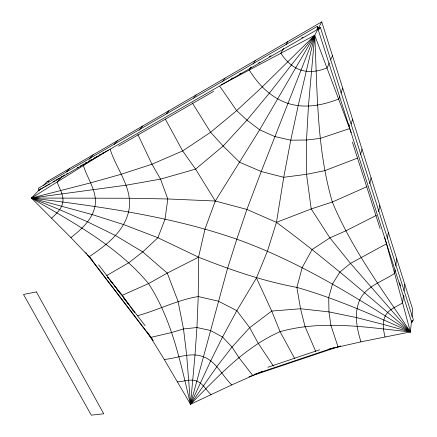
<?xml version="1.0" encoding="UTF-8"?>
<svg xmlns="http://www.w3.org/2000/svg" width="437" height="437" viewBox="0 0 437 437"><rect width="100%" height="100%" fill="white"/><g stroke="black" fill="none" stroke-linecap="round" stroke-linejoin="round"><path stroke-width="0.66" d="M411.949 316.699L412.697 309.352L321.747 21.85L314.716 35.293L259.644 129.811L215.283 201.025L204.991 229.081L198.551 257.18L198.234 296.543L196.934 327.526L195.011 354.806L190.527 404.285L231.801 384.893L262.025 371.526M411.501 321.064L410.392 331.94L360.962 341.843L328.187 349.327M403.471 295.45L402.575 302.819L410.392 331.94C367.233 327.455 322.686 319.66 280.062 331.678C244.207 347.388 217.593 377.038 190.527 404.285L164.241 359.487L147.335 332.044M404.023 290.856L404.804 284.411M395.141 269.629L394.611 273.354L402.575 302.819C396.665 306.943 388.695 309.041 385.259 315.951C382.14 322.577 383.293 330.121 385.052 336.943M395.665 265.958L396.687 258.759M39.024 190.106L31.459 198.048C73.023 222.684 117.209 245.812 148.536 283.613C172.112 319.873 180.525 362.885 190.527 404.285L210.792 360.727L222.559 337.025L236.838 310.658L256.459 277.981L267.417 251.193L276.457 222.362L283.744 177.291L290.763 140.195L298.203 105.661L314.716 35.293L221.155 84.947M387.428 238.078L388.367 232.451M378.639 211.65L379.835 205.494M369.751 183.633L371.073 177.799M360.552 154.665L362.011 149.148M92.251 260.081L70.925 237.619L31.459 198.048L90.361 182.912L120.891 174.358L151.972 164.214L182.661 150.94L210.601 132.28L236.663 110.621L262.025 87.143L314.716 35.293C317.426 91.065 316.535 147.952 332.339 202.025C351.801 248.959 382.533 289.824 410.392 331.94L383.287 324.429L356.379 317.541L328.974 311.903L300.547 308.735L271.732 311.062L249.685 327.663L232.014 347.038L216.921 366.572L190.527 404.285L227.606 268.165L236.816 239.197L246.91 209.438L261.239 171.523L314.716 35.293L351.228 132.799M351.168 123.879L352.577 119.323M339.806 96.189L338.806 98.937C322.648 105.344 304.704 108.851 287.754 103.301C270.869 97.637 258.387 84.762 249.183 69.92L250.805 67.478M340.991 92.944L342.728 88.181M329.301 62.939L327.127 67.948C318.797 71.171 309.604 72.908 300.896 70.078C292.222 67.276 285.634 60.688 280.827 53.156L283.651 48.447M330.629 59.88L332.453 55.69M286.066 44.427L287.748 41.624M253.039 64.119L255.541 60.361M222.302 81.921L225.066 78.086M193.777 98.046L196.218 94.862M166.448 113.74L168.829 110.79M139.135 130.177L142.642 126.02M114.177 144.412L117.449 140.67M85.903 162.826L83.429 165.568L31.459 198.048L59.64 209.689L87.597 221.854L115.417 235.488L142.735 251.898L167.245 273.092L178.034 301.284L183.502 328.952L186.675 355.155L190.527 404.285M89.153 159.226L93.152 154.802M62.174 176.548L57.149 181.961C59.76 189.62 65.621 197.704 61.71 206.035C59.498 210.934 55.466 214.529 51.626 218.129M66.653 171.73L69.723 168.425M43.356 185.55L47.18 181.535L321.747 21.85M70.925 237.619C81.244 229.48 92.043 219.953 94.922 206.499C97.762 191.657 87.427 179.099 83.429 165.568L108.409 150.12M40.696 188.926L38.675 190.466L38.232 190.352M89.214 256.716C105.705 245.567 123.605 232.298 128.565 211.885C133.886 188.877 116.477 169.846 110.097 149.077M320.485 27.728L38.675 190.466L38.363 188.205L317.175 26.46L411.452 321.561L413.489 320.157L320.485 27.728L318.666 27.744L317.661 28.29M106.371 275.758L128.964 262.626L142.735 251.898L157.915 237.728L165.055 219.052L167.797 198.961L160.532 179.11L151.972 164.214L137.879 134.558M317.486 28.427L318.666 27.744L319.141 29.323M39.456 189.642L41.231 188.615M42.411 187.932L43.591 187.249M44.776 186.566L46.546 185.539M47.726 184.856L49.501 183.835M53.046 181.787L54.816 180.76M56.002 180.077L59.547 178.028M61.317 177.001L64.862 174.953M66.632 173.926L67.817 173.243M77.267 167.781L78.447 167.098M80.222 166.071L81.402 165.388M82.582 164.705L83.767 164.022M85.537 162.996L86.717 162.313M88.493 161.291L89.672 160.603M90.858 159.92L92.038 159.237M93.808 158.216L94.993 157.533M96.173 156.85L97.353 156.167M99.128 155.14L100.308 154.458M102.078 153.431L103.263 152.748M231.463 78.627L232.642 77.944M239.733 73.842L240.913 73.159M250.363 67.697L251.548 67.014M258.638 62.912L259.818 62.229M269.268 56.766L271.044 55.739M301.765 37.975L302.945 37.292M118.558 146.133L213.688 91.317M384.74 237.777L386.472 243.83L350.496 263.402L339.86 272.06L332.508 284.012L328.706 297.559L328.974 311.903L330.858 325.172L338.041 346.869M198.551 257.18L157.915 237.728L123.84 224.645L92.256 214.594L31.459 198.048L126.266 185.184L160.532 179.11L195.59 169.13L223.143 146.013L246.971 120.142L269.285 93.228L314.716 35.293L308.44 106.071L306.523 140.02L306.545 174.308L311.21 208.941L329.897 237.875L350.496 263.402L410.392 331.94C373.367 315.126 336.048 298.613 296.876 287.393C263.008 281.1 230.468 269.919 198.551 257.18L167.245 273.092L148.536 283.613L122.267 295.275L110.774 281.171M376.312 215.392L345.634 230.922L329.897 237.875L312.111 249.511L302.175 267.608L296.876 287.393L300.547 308.735L304.971 326.357L315.853 351.758M366.949 186.659L332.339 202.025L311.21 208.941L276.457 222.362L246.91 209.438L215.283 201.025L167.797 198.961L129.658 198.256L31.459 198.048C100.772 206.652 170.561 216.178 236.816 239.197C298.908 261.43 355.183 296.455 410.392 331.94C366.654 294.33 322.921 256.612 276.457 222.362M357.488 158.134L324.593 170.714L306.545 174.308L283.744 177.291L261.239 171.523L239.716 162.296L223.143 146.013L210.601 132.28L192.34 102.963M267.892 367.26L319.578 349.791M349.72 128.549L320.261 138.409L306.523 140.02L290.763 140.195L274.731 136.541L259.644 129.811L246.971 120.142L236.663 110.621L219.844 86.362M254.208 374.4L333.802 347.655M248.997 376.71L340.74 345.924M411.162 322.288L412.457 321.856L412.069 320.578M137.535 315.683C158.096 310.133 177.116 300.022 198.234 296.543L218.407 301.191L236.838 310.658L249.685 327.663L258.13 343.16L273.409 366.042M150.787 337.397L171.67 332.502L183.502 328.952L196.934 327.526L210.377 330.476L222.559 337.025L232.014 347.038L238.908 357.619L252.744 375.438M48.452 181.306L47.18 181.535L48.507 181.497M164.241 359.487C177.214 358.356 190.33 351.774 203.271 356.729C216.544 361.656 222.122 375.667 231.801 384.893M177.455 381.878C183.879 381.621 190.401 378.628 196.732 381.075C203.189 383.511 206.1 390.236 211.022 394.589M316.754 29.099L317.961 29.093M411.452 321.561L412.457 321.856M317.175 26.46L318.666 27.744M107.573 277.233L108.371 278.222M98.675 264.871L145.057 325.631M107.764 277.244L108.595 278.325M109.425 279.412L112.735 283.755M114.805 286.464L115.636 287.551M116.466 288.633L120.607 294.057M123.507 297.859L128.478 304.365M134.689 312.504L131.788 308.708L133.274 310.767M89.159 256.464L150.814 337.064M151.639 338.145L152.469 339.227M85.827 252.564L86.657 253.646M87.482 254.727L153.294 340.74M122.267 295.275L131.084 307.681M215.283 201.025L195.59 169.13L182.661 150.94L165.29 119.044M294.828 358.739L280.062 331.678L271.732 311.062L256.459 277.981M352.386 142.107L380.081 228.48M348.835 124.015L349.458 125.965M399.516 282.701L400.554 285.956M403.46 295.062L404.083 297.013M386.472 243.83L394.611 273.354C382.604 281.565 366.326 285.864 359.689 300.055C353.904 313.455 356.75 328.455 360.962 341.843M36.408 291.911L23.511 294.462L91.3 415.15L103.749 413.784L36.408 291.911"/></g></svg>
